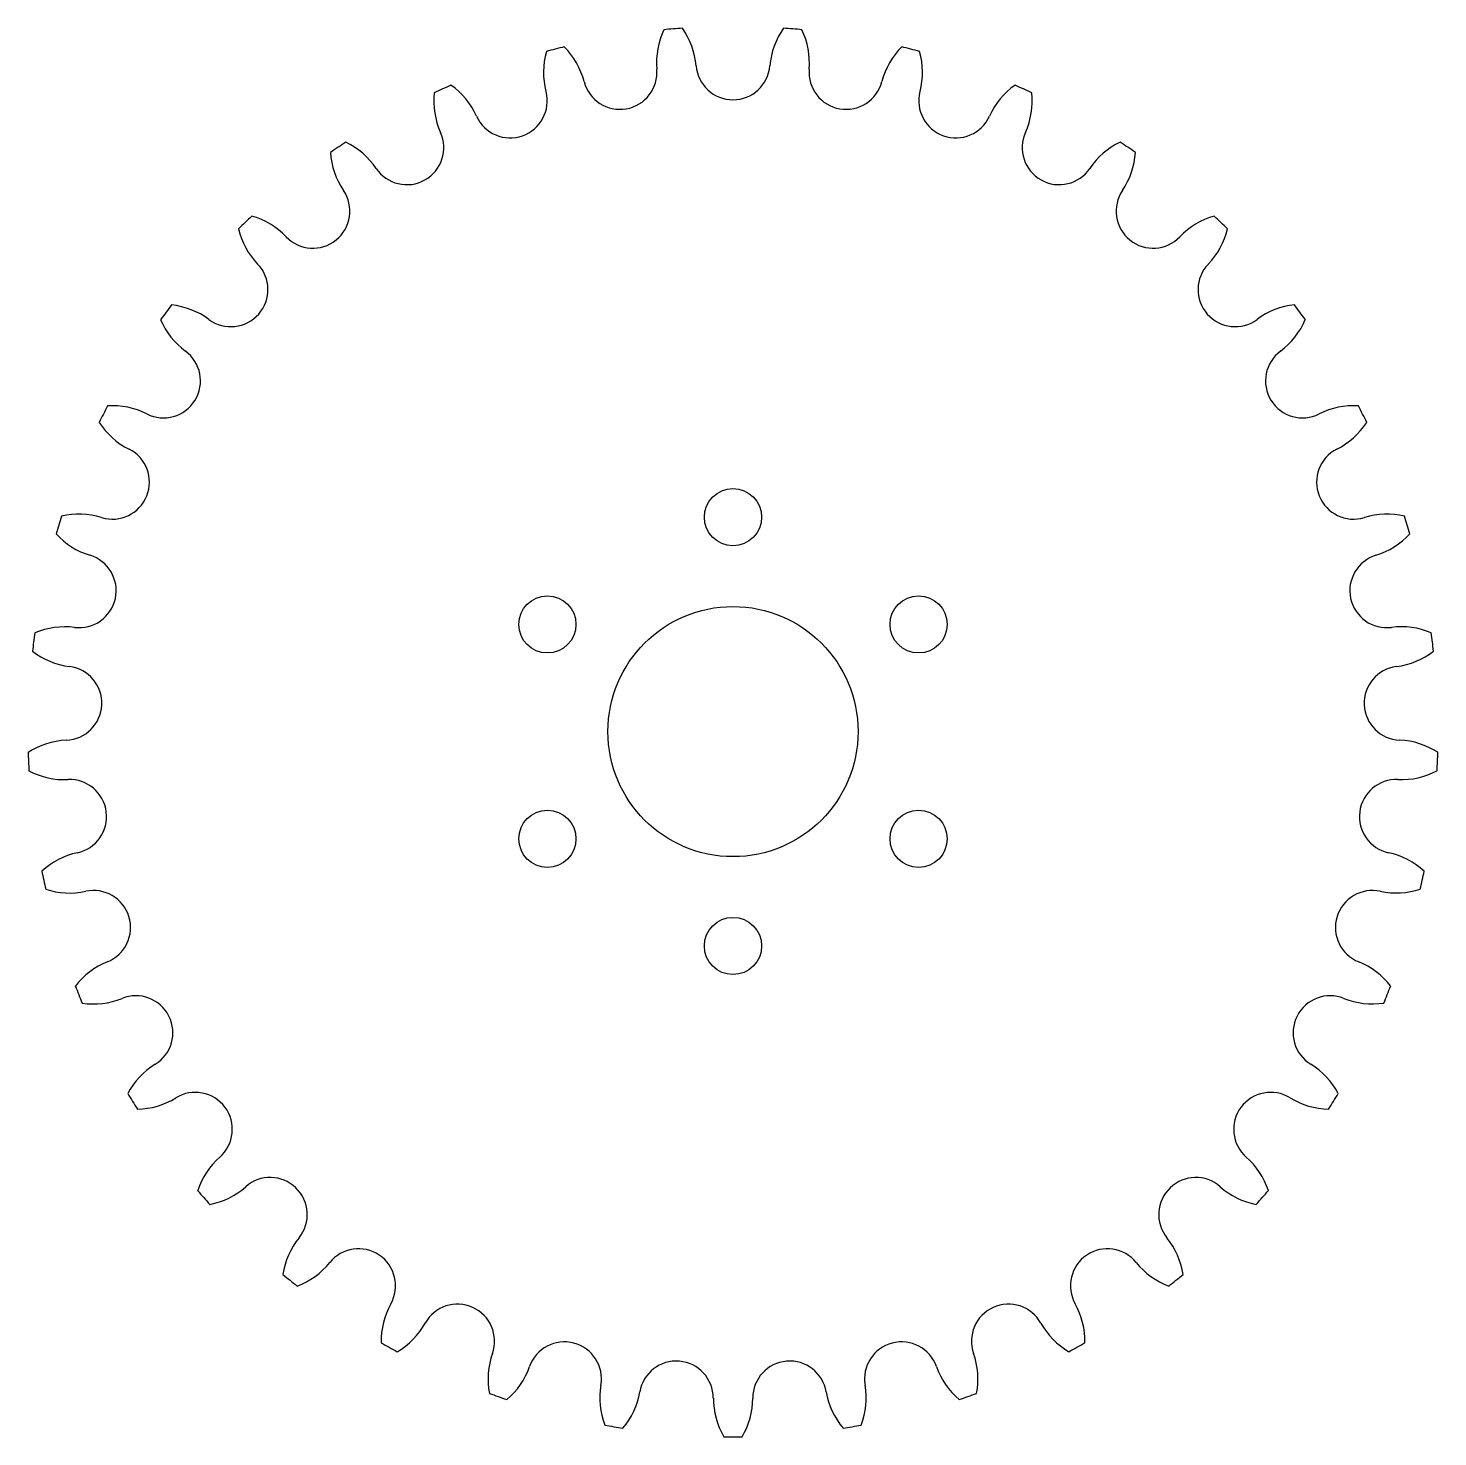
# Model space of a CAD drawing. Header units: millimetres. Extents: x -99 to 99, y -99 to 98.
import ezdxf

# ---------------------------------------------------------------- set-up
doc = ezdxf.new("R2010")
doc.units = ezdxf.units.MM

msp = doc.modelspace()

# ---------------------------------------------------------------- linework, layer by layer
at = {"color": 7, "linetype": 'Continuous', "lineweight": 25}
for centre, radius in [((0, 30), 4), ((-25.98, 15), 4), ((25.98, 15), 4), ((0, 0), 17.5), ((-25.98, -15), 4), ((25.98, -15), 4), ((0, -30), 4)]:
    msp.add_circle(centre, radius, dxfattribs=at)
for centre, radius, start, end in [((0, 93.6), 10.7, 154.4852, 184.8649), ((0, 0), 98.68, 94.1164, 95.6133), ((-15.82, 92.25), 10.69, 4.8649, 35.2446), ((15.82, 92.25), 10.7, 144.7554, 175.1351), ((0, 0), 98.68, 84.3867, 85.8836), ((0, 93.6), 10.69, 355.1351, 25.5148), ((-15.82, 92.25), 10.7, 164.2149, 194.5946), ((0, 0), 98.68, 103.8461, 105.3431), ((-31.18, 88.25), 10.69, 14.5946, 44.9743), ((31.18, 88.25), 10.7, 135.0257, 165.4054), ((0, 0), 98.68, 74.6569, 76.1539), ((15.82, 92.25), 10.7, 345.4054, 15.7851), ((0, 93.6), 5.18, 184.8649, 355.1351), ((-15.82, 92.25), 5.18, 194.5946, 4.8649), ((15.82, 92.25), 5.18, 175.1351, 345.4054), ((-31.18, 88.25), 10.7, 173.9446, 204.3243), ((0, 0), 98.68, 113.5759, 115.0728), ((-45.65, 81.71), 10.7, 24.3243, 54.704), ((-31.18, 88.25), 5.18, 204.3243, 14.5946), ((31.18, 88.25), 5.18, 165.4054, 335.6757), ((45.65, 81.71), 10.7, 125.296, 155.6757), ((0, 0), 98.68, 64.9272, 66.4241), ((31.18, 88.25), 10.7, 335.6757, 6.0554), ((-45.65, 81.71), 5.18, 214.0541, 24.3243), ((45.65, 81.71), 5.18, 155.6757, 325.9459), ((0, 0), 98.68, 123.3056, 124.8025), ((-45.65, 81.71), 10.7, 183.6744, 214.0541), ((-58.8, 72.82), 10.69, 34.0541, 64.4337), ((58.8, 72.82), 10.7, 115.5663, 145.9459), ((0, 0), 98.68, 55.1975, 56.6944), ((45.65, 81.71), 10.69, 325.9459, 356.3256), ((-58.8, 72.82), 5.18, 223.7838, 34.0541), ((58.8, 72.82), 5.18, 145.9459, 316.2162), ((0, 0), 98.68, 133.0353, 134.5323), ((-70.26, 61.84), 10.7, 43.7838, 74.1635), ((70.26, 61.84), 10.7, 105.8365, 136.2162), ((0, 0), 98.68, 45.4677, 46.9647), ((-58.8, 72.82), 10.7, 193.4041, 223.7838), ((58.8, 72.82), 10.69, 316.2162, 346.5959), ((-70.26, 61.84), 5.18, 233.5135, 43.7838), ((70.26, 61.84), 5.18, 136.2162, 306.4865), ((0, 0), 98.68, 142.765, 144.262), ((-79.7, 49.07), 10.69, 53.5135, 83.8932), ((79.7, 49.07), 10.7, 96.1068, 126.4865), ((0, 0), 98.68, 35.738, 37.235), ((-70.26, 61.84), 10.7, 203.1338, 233.5135), ((70.26, 61.84), 10.69, 306.4865, 336.8662), ((-79.7, 49.07), 5.18, 243.2432, 53.5135), ((79.7, 49.07), 5.18, 126.4865, 296.7568), ((0, 0), 98.68, 152.4948, 153.9917), ((-86.85, 34.9), 10.69, 63.2432, 93.6229), ((86.85, 34.9), 10.7, 86.3771, 116.7568), ((0, 0), 98.68, 26.0083, 27.5052), ((-79.7, 49.07), 10.7, 212.8635, 243.2432), ((79.7, 49.07), 10.69, 296.7568, 327.1365), ((-86.85, 34.9), 5.18, 252.973, 63.2432), ((86.85, 34.9), 5.18, 116.7568, 287.027), ((0, 0), 98.68, 162.2245, 163.7214), ((-91.5, 19.72), 10.69, 72.973, 103.3527), ((91.5, 19.72), 10.7, 76.6473, 107.027), ((0, 0), 98.68, 16.2786, 17.7755), ((-86.85, 34.9), 10.7, 222.5933, 252.973), ((86.85, 34.9), 10.69, 287.027, 317.4067), ((-91.5, 19.72), 5.18, 262.7027, 72.973), ((91.5, 19.72), 5.18, 107.027, 277.2973), ((0, 0), 98.68, 171.9542, 173.4512), ((-93.51, 3.97), 10.69, 82.7027, 113.0824), ((93.51, 3.97), 10.7, 66.9176, 97.2973), ((0, 0), 98.68, 6.5488, 8.0458), ((-91.5, 19.72), 10.7, 232.323, 262.7027), ((91.5, 19.72), 10.7, 277.2973, 307.677), ((-93.51, 3.97), 5.18, 272.4324, 82.7027), ((93.51, 3.97), 5.18, 97.2973, 267.5676), ((-92.84, -11.89), 10.69, 92.4324, 122.8121), ((92.84, -11.89), 10.7, 57.1879, 87.5676), ((0, 0), 98.68, 181.684, 183.1809), ((0, 0), 98.68, 356.8191, 358.316), ((-93.51, 3.97), 10.7, 242.0527, 272.4324), ((93.51, 3.97), 10.69, 267.5676, 297.9473), ((-92.84, -11.89), 5.18, 282.1622, 92.4324), ((92.84, -11.89), 5.18, 87.5676, 257.8378), ((-89.49, -27.41), 10.7, 102.1622, 132.5419), ((89.49, -27.41), 10.7, 47.4581, 77.8378), ((0, 0), 98.68, 191.4137, 192.9106), ((0, 0), 98.68, 347.0894, 348.5863), ((-92.84, -11.89), 10.7, 251.7825, 282.1622), ((-89.49, -27.41), 5.18, 291.8919, 102.1622), ((89.49, -27.41), 5.18, 77.8378, 248.1081), ((92.84, -11.89), 10.69, 257.8378, 288.2175), ((-83.57, -42.14), 10.69, 111.8919, 142.2716), ((83.57, -42.14), 10.7, 37.7284, 68.1081), ((0, 0), 98.68, 201.1434, 202.6404), ((-89.49, -27.41), 10.7, 261.5122, 291.8919), ((-83.57, -42.14), 5.18, 301.6216, 111.8919), ((83.57, -42.14), 5.18, 68.1081, 238.3784), ((89.49, -27.41), 10.69, 248.1081, 278.4878), ((0, 0), 98.68, 337.3596, 338.8566), ((-75.25, -55.66), 10.7, 121.6216, 152.0013), ((75.25, -55.66), 10.7, 27.9987, 58.3784), ((0, 0), 98.68, 210.8731, 212.3701), ((-83.57, -42.14), 10.7, 271.2419, 301.6216), ((-75.25, -55.66), 5.18, 311.3514, 121.6216), ((75.25, -55.66), 5.18, 58.3784, 228.6486), ((83.57, -42.14), 10.69, 238.3784, 268.7581), ((0, 0), 98.68, 327.6299, 329.1269), ((-64.76, -67.57), 10.69, 131.3514, 161.731), ((64.76, -67.57), 10.7, 18.269, 48.6486), ((-64.76, -67.57), 5.18, 321.0811, 131.3514), ((64.76, -67.57), 5.18, 48.6486, 218.9189), ((0, 0), 98.68, 220.6029, 222.0998), ((-75.25, -55.66), 10.7, 280.9717, 311.3514), ((75.25, -55.66), 10.7, 228.6486, 259.0283), ((0, 0), 98.68, 317.9002, 319.3971), ((-52.41, -77.55), 10.7, 141.0811, 171.4608), ((52.41, -77.55), 10.69, 8.5392, 38.9189), ((-52.41, -77.55), 5.18, 330.8108, 141.0811), ((52.41, -77.55), 5.18, 38.9189, 209.1892), ((-64.76, -67.57), 10.7, 290.7014, 321.0811), ((64.76, -67.57), 10.7, 218.9189, 249.2986), ((0, 0), 98.68, 230.3326, 231.8296), ((0, 0), 98.68, 308.1704, 309.6674), ((-38.55, -85.29), 10.69, 150.8108, 181.1905), ((-38.55, -85.29), 5.18, 340.5405, 150.8108), ((38.55, -85.29), 5.18, 29.1892, 199.4595), ((38.55, -85.29), 10.7, 358.8095, 29.1892), ((-52.41, -77.55), 10.7, 300.4311, 330.8108), ((52.41, -77.55), 10.69, 209.1892, 239.5689), ((0, 0), 98.68, 240.0623, 241.5593), ((-23.58, -90.58), 5.18, 350.2703, 160.5405), ((23.58, -90.58), 5.18, 19.4595, 189.7297), ((0, 0), 98.68, 298.4407, 299.9377), ((-23.58, -90.58), 10.7, 160.5405, 190.9202), ((-7.94, -93.26), 5.18, 0, 170.2703), ((7.94, -93.26), 5.18, 9.7297, 180), ((23.58, -90.58), 10.7, 349.0798, 19.4595), ((-38.55, -85.29), 10.7, 310.1608, 340.5405), ((38.55, -85.29), 10.69, 199.4595, 229.8392), ((0, 0), 98.68, 249.7921, 251.289), ((-7.94, -93.26), 10.69, 170.2703, 200.65), ((-23.58, -90.58), 10.7, 319.8906, 350.2703), ((23.58, -90.58), 10.69, 189.7297, 220.1094), ((7.94, -93.26), 10.69, 339.35, 9.7297), ((0, 0), 98.68, 288.711, 290.2079), ((7.94, -93.26), 10.69, 180, 210.3797), ((-7.94, -93.26), 10.7, 329.6203, 0), ((0, 0), 98.68, 259.5218, 261.0187), ((0, 0), 98.68, 278.9813, 280.4782), ((0, 0), 98.68, 269.2515, 270.7485)]:
    msp.add_arc(centre, radius, start, end, dxfattribs=at)

doc.saveas('drawing.dxf')
